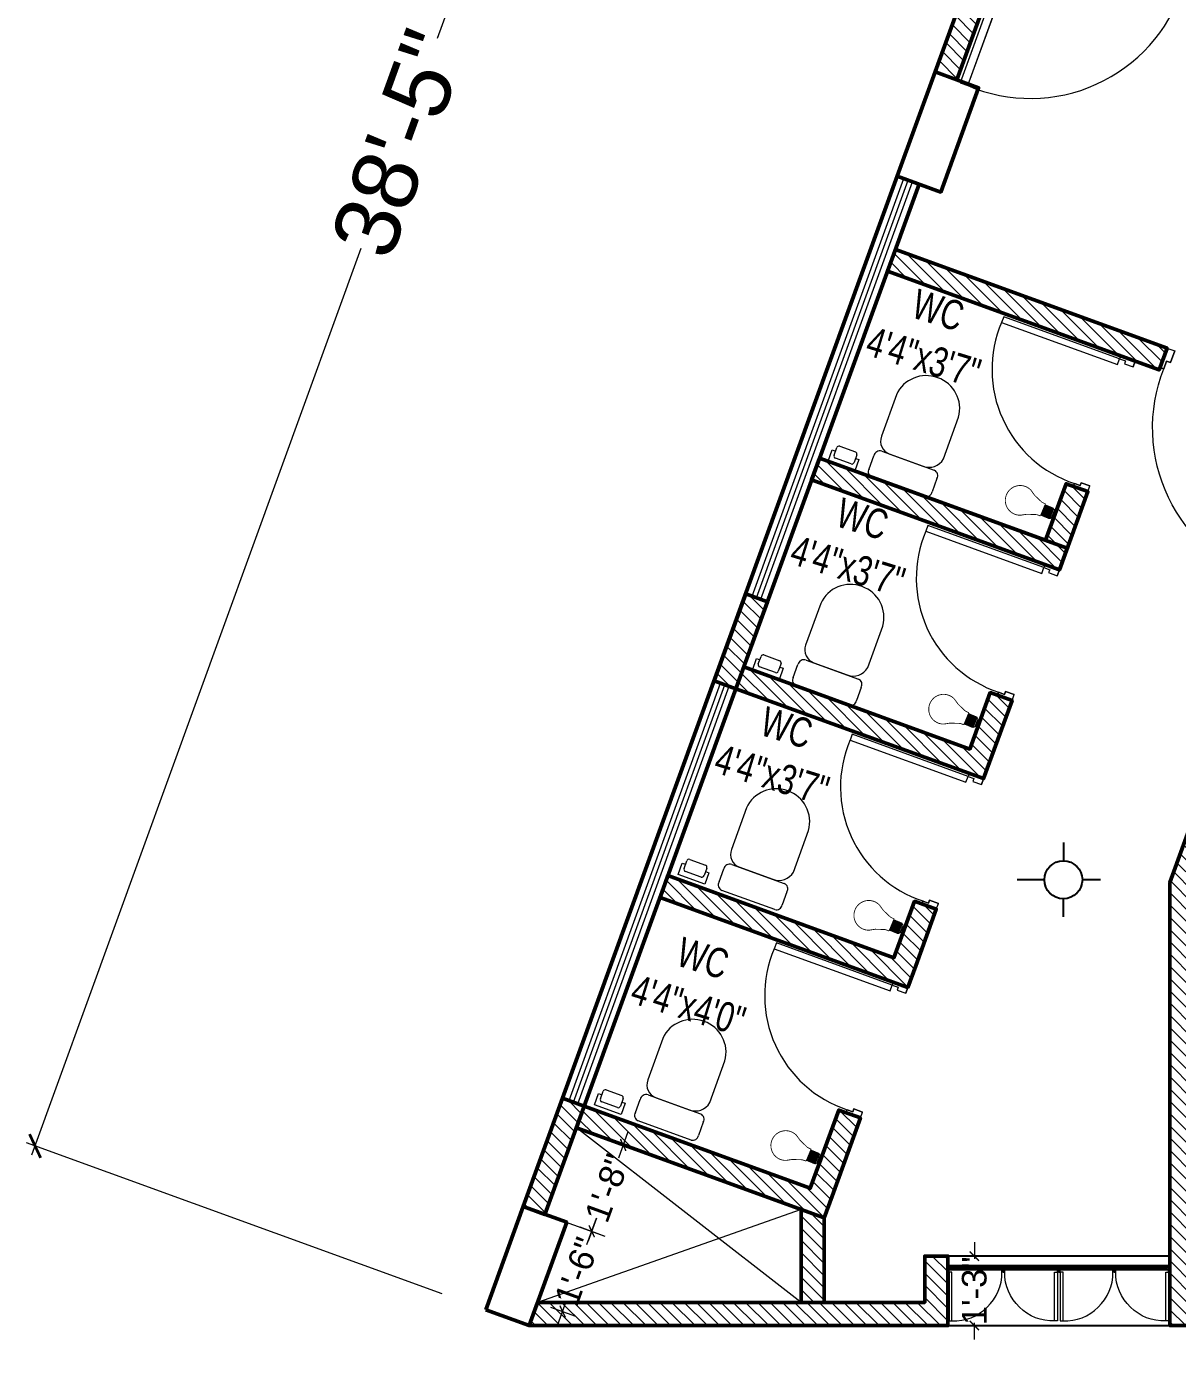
# Model space of a CAD drawing. Header units: inches. Extents: x -20263 to 10253, y -4567 to 3195.
# Drawn here: x 30.2 to 279.1, y 56.7 to 342 of the extents above; entities that cross this region are included whole.
import ezdxf

# ---------------------------------------------------------------- set-up
doc = ezdxf.new("R2010")
doc.units = ezdxf.units.IN
doc.header["$MEASUREMENT"] = 0
for name, color, linetype, lineweight in [('A-TEXT', 7, 'Continuous', 5), ('ar-DOOR-WOOD', 44, 'Continuous', 0), ('Dimension', 18, 'Continuous', 9), ('Main Wall', 250, 'Continuous', 13), ('window', 160, 'Continuous', 9)]:
    doc.layers.add(name, color=color, linetype=linetype, lineweight=lineweight)
doc.layers.add('BOX', color=7, linetype='Continuous')
doc.layers.add('hatch brick', color=32, linetype='Continuous', lineweight=0, transparency=0.4)
doc.styles.add('SIMPLE', font='romantic.ttf')
doc.styles.get("Standard").update_dxf_attribs({"font": 'arial.ttf'})
doc.dimstyles.new('Architectural', dxfattribs={"dimtxt": 14, "dimasz": 4, "dimexe": 2, "dimexo": 10, "dimgap": 0.09, "dimtad": 0, "dimdec": 0, "dimzin": 0, "dimdsep": 46, "dimlunit": 4, "dimtxsty": 'Standard', "dimblk": 'ARCHTICK', "dimcen": 0.09, "dimdle": 2, "dimclrd": 256, "dimclre": 256, "dimclrt": 256, "dimadec": 0, "dimazin": 0, "dimtfac": 1, "dimtdec": 0, "dimtofl": 0, "dimtmove": 1, "dimatfit": 2, "dimfxl": 12, "dimtolj": 1, "dimtzin": 0, "dimlwd": -1, "dimlwe": -1, "dimarcsym": 0})
doc.dimstyles.new('Architectural small', dxfattribs={"dimtxt": 8, "dimasz": 2, "dimexe": 3, "dimexo": 3, "dimgap": 0.09, "dimtad": 0, "dimdec": 0, "dimzin": 0, "dimdsep": 46, "dimlunit": 4, "dimtxsty": 'Standard', "dimblk": 'ARCHTICK', "dimcen": 0.09, "dimdle": 3, "dimclrd": 6, "dimclre": 6, "dimclrt": 5, "dimadec": 0, "dimazin": 0, "dimtfac": 1, "dimtdec": 0, "dimtofl": 0, "dimtmove": 1, "dimatfit": 2, "dimfxl": 12, "dimtolj": 1, "dimtzin": 0, "dimlwd": 18, "dimlwe": 18, "dimarcsym": 0})

# ---------------------------------------------------------------- blocks, each defined once
blk = doc.blocks.new('_ArchTick')
at = {"color": 0, "linetype": 'ByBlock', "const_width": 0.15}
blk.add_lwpolyline([(-0.5, -0.5), (0.5, 0.5)], dxfattribs=at)
blk = doc.blocks.new('*D41')
at = {"layer": 'Defpoints', "color": 0, "transparency": 16777216}
for p in [(286.9, 498.06), (32.06, 100.05), (129.47, 64.66)]:
    blk.add_point(p, dxfattribs=at)
at = {"layer": 'Dimension', "transparency": 16777216}
for p, q in [((190.17, 535.33), (119.01, 339.43)), ((277.5, 501.48), (187.6, 534.13)), ((31.37, 98.17), (102.53, 294.07)), ((120.07, 68.08), (30.18, 100.73))]:
    blk.add_line(p, q, dxfattribs=at)
at = {"layer": 'Dimension', "transparency": 16777216, "xscale": 4, "yscale": 4, "zscale": 4}
for p, rotation in [((189.48, 533.45), 70.0371155130217), ((32.06, 100.05), 250.0371155130217)]:
    blk.add_blockref('_ArchTick', p, dxfattribs=dict(at, rotation=rotation))
at = {"layer": 'Dimension', "transparency": 16777216, "insert": (110.77, 316.75), "char_height": 14, "attachment_point": 5, "rotation": 70.0371}
blk.add_mtext('\\A1;38\'-5"', dxfattribs=at)
blk = doc.blocks.new('*D47')
at = {"layer": 'Defpoints', "color": 0, "transparency": 16777216}
for p in [(146.99, 83.58), (152.41, 81.61), (140.69, 66.25)]:
    blk.add_point(p, dxfattribs=at)
at = {"layer": 'Dimension', "color": 6, "lineweight": 18, "transparency": 16777216}
for p, q in [((153.43, 84.43), (151.63, 79.46)), ((149.81, 82.55), (155.23, 80.58)), ((145.09, 61.46), (146.9, 66.43)), ((143.51, 65.22), (148.93, 63.26))]:
    blk.add_line(p, q, dxfattribs=at)
at = {"layer": 'Dimension', "color": 6, "lineweight": 18, "transparency": 16777216, "xscale": 2, "yscale": 2, "zscale": 2}
for p, rotation in [((152.41, 81.61), 70.03895655909592), ((146.11, 64.28), 250.0389565590959)]:
    blk.add_blockref('_ArchTick', p, dxfattribs=dict(at, rotation=rotation))
at = {"layer": 'Dimension', "color": 5, "transparency": 16777216, "insert": (149.26, 72.94), "char_height": 8, "attachment_point": 5, "rotation": 70.039}
blk.add_mtext('\\A1;{\\H0.66667x;1\'-6"}', dxfattribs=at)
blk = doc.blocks.new('*D48')
at = {"layer": 'Defpoints', "color": 0, "transparency": 16777216}
for p in [(149.08, 103.96), (159.2, 100.27), (142.29, 85.29)]:
    blk.add_point(p, dxfattribs=at)
at = {"layer": 'Dimension', "color": 6, "lineweight": 18, "transparency": 16777216}
for p, q in [((151.9, 102.93), (162.02, 99.25)), ((160.23, 103.09), (158.17, 97.45)), ((145.11, 84.26), (155.23, 80.58)), ((151.38, 78.78), (153.43, 84.43))]:
    blk.add_line(p, q, dxfattribs=at)
at = {"layer": 'Dimension', "color": 6, "lineweight": 18, "transparency": 16777216, "xscale": 2, "yscale": 2, "zscale": 2}
for p, rotation in [((159.2, 100.27), 70.00234317512712), ((152.41, 81.6), 250.0023431751271)]:
    blk.add_blockref('_ArchTick', p, dxfattribs=dict(at, rotation=rotation))
at = {"layer": 'Dimension', "color": 5, "transparency": 16777216, "insert": (155.8, 90.94), "char_height": 8, "attachment_point": 5, "rotation": 70.0023}
blk.add_mtext('\\A1;{\\H0.66667x;1\'-8"}', dxfattribs=at)
blk = doc.blocks.new('DOOR_45')
at = {"layer": 'ar-DOOR-WOOD'}
for p, q in [((-10968.75, 15427.44), (-10963.75, 15427.44)), ((-10968.75, 15427.44), (-10968.75, 15426.44)), ((-10963.75, 15427.44), (-10963.75, 15425.44)), ((-11008.75, 15426.44), (-11008.75, 15424.44)), ((-10968.75, 15426.44), (-11008.75, 15426.44)), ((-11008.75, 15424.44), (-10968.75, 15424.44)), ((-10968.75, 15424.44), (-10968.75, 15426.44)), ((-10968.75, 15426.44), (-10966.75, 15426.44)), ((-10966.75, 15426.44), (-10966.75, 15425.44)), ((-10966.75, 15425.44), (-10963.75, 15425.44)), ((-10968.75, 15382.44), (-10968.75, 15383.44)), ((-10968.75, 15383.44), (-10966.75, 15383.44)), ((-10968.75, 15382.44), (-10963.75, 15382.44)), ((-10966.75, 15384.44), (-10963.75, 15384.44)), ((-10966.75, 15383.44), (-10966.75, 15384.44)), ((-10963.75, 15382.44), (-10963.75, 15384.44))]:
    blk.add_line(p, q, dxfattribs=at)
for points in [[(-10963.75, 15427.44), (-10968.75, 15427.44), (-10968.75, 15426.44), (-10966.75, 15426.44), (-10966.75, 15425.44), (-10963.75, 15425.44)], [(-10968.75, 15426.44), (-11008.75, 15426.44), (-11008.75, 15424.44), (-10968.75, 15424.44)], [(-10968.75, 15383.44), (-10968.75, 15382.44), (-10963.75, 15382.44), (-10963.75, 15384.44), (-10966.75, 15384.44), (-10966.75, 15383.44)]]:
    blk.add_lwpolyline(points, close=True, dxfattribs=at)
blk.add_arc((-10969.89, 15422.35), 38.92, 176.9083, 271.677, dxfattribs=at)
blk = doc.blocks.new('wc')
at = {"linetype": 'Continuous'}
for p, q in [((17795.02, 10409.39), (17795.02, 10412.39)), ((17796.16, 10413.89), (17808.33, 10413.89)), ((17809.55, 10412.39), (17809.55, 10409.39)), ((17808.24, 10407.89), (17796.16, 10407.89)), ((17806.43, 10407.89), (17798.79, 10407.89)), ((17795.14, 10404.89), (17795.14, 10395.33)), ((17809.43, 10395.33), (17809.43, 10404.89)), ((17802.29, 10388.83), (17802.29, 10388.83))]:
    blk.add_line(p, q, dxfattribs=at)
for centre, radius, start, end in [((17796.22, 10412.67), 1.22, 92.839, 193.0763), ((17808.28, 10412.6), 1.29, 350.3937, 88.0376), ((17796.22, 10409.11), 1.22, 166.9235, 267.161), ((17808.21, 10409.24), 1.35, 271.2066, 6.2687), ((17798.7, 10404.28), 3.61, 88.6213, 170.3077), ((17806.43, 10404.89), 3, 0, 90), ((17802.2, 10395.91), 7.08, 184.6705, 270.7333), ((17802.38, 10395.91), 7.08, 269.2667, 355.3295)]:
    blk.add_arc(centre, radius, start, end, dxfattribs=at)
blk = doc.blocks.new('nap')
at = {"linetype": 'Continuous'}
for p, q in [((17810.88, 10410.98), (17810.88, 10413.6)), ((17810.88, 10413.6), (17817, 10413.6)), ((17811.65, 10410.19), (17811.65, 10411.93)), ((17812.15, 10412.43), (17815.76, 10412.43)), ((17816.26, 10411.93), (17816.26, 10410.19)), ((17817, 10413.6), (17817, 10410.98)), ((17811.65, 10410.98), (17810.88, 10410.98)), ((17815.76, 10409.69), (17812.15, 10409.69)), ((17817, 10410.98), (17816.26, 10410.98))]:
    blk.add_line(p, q, dxfattribs=at)
for centre, start, end in [((17812.15, 10411.93), 90, 180), ((17815.76, 10411.93), 0, 90), ((17812.15, 10410.19), 180, 270), ((17815.76, 10410.19), 270, 0)]:
    blk.add_arc(centre, 0.5, start, end, dxfattribs=at)
blk = doc.blocks.new('toilet stair block final')
h = blk.add_hatch()
h.set_pattern_fill('ANSI31', color=256, scale=15)
h.set_pattern_definition([(45, (1.7069, -4.6996), (-1.325825, 1.325825), [])])
h.paths.add_polyline_path([(145.14, -46.57), (150.14, -44.75), (150.14, -64.82), (145.14, -64.82)])
at = {"layer": 'hatch brick'}
h = blk.add_hatch(dxfattribs=at)
h.set_pattern_fill('ANSI31', color=256, scale=15)
h.paths.add_polyline_path([(85.96, 283.35), (116.45, 199.41), (121.15, 201.12), (90.63, 285.05)])
h = blk.add_hatch(dxfattribs=at)
h.set_pattern_fill('ANSI31', color=256, scale=15)
h.set_pattern_definition([(45, (-1.4041, 77.1201), (-1.325825, 1.325825), [])])
h.paths.add_polyline_path([(131.46, 158.06), (72.72, 136.72), (71.01, 141.42), (129.75, 162.76)])
h = blk.add_hatch(dxfattribs=at)
h.set_pattern_fill('ANSI31', color=256, scale=15)
edge = h.paths.add_edge_path()
edge.add_line((28.72, 126.06), (33.42, 127.77))
edge.add_line((33.42, 127.77), (70.4, 25.94))
edge.add_line((70.4, 25.94), (70.4, -69.82))
edge.add_line((70.4, -69.82), (65.4, -69.82))
edge.add_line((65.4, -69.82), (65.4, 25.06))
edge.add_line((65.4, 25.06), (28.72, 126.06))
h = blk.add_hatch(dxfattribs=at)
h.set_pattern_fill('ANSI31', color=256, scale=15)
h.set_pattern_definition([(45, (-1.0627, 76.1802), (-1.325825, 1.325825), [])])
edge = h.paths.add_edge_path()
edge.add_line((94.28, 93.48), (88.13, 110.4))
edge.add_line((88.13, 110.4), (92.83, 112.11))
edge.add_line((92.83, 112.11), (97.27, 99.88))
edge.add_line((97.27, 99.88), (146.14, 117.64))
edge.add_line((146.14, 117.64), (147.85, 112.94))
edge.add_line((147.85, 112.94), (94.28, 93.48))
h = blk.add_hatch(dxfattribs=at)
h.set_pattern_fill('ANSI31', color=256, scale=15)
h.set_pattern_definition([(45, (-56625.152, -18759.7349), (-1.325825215, 1.325825215), [])])
edge = h.paths.add_edge_path()
edge.add_line((157.41, 86.62), (162.11, 88.33))
edge.add_line((162.11, 88.33), (168.94, 69.53))
edge.add_line((168.94, 69.53), (164.23, 67.82))
edge.add_line((164.23, 67.82), (157.4, 86.62))
h = blk.add_hatch(dxfattribs=at)
h.set_pattern_fill('ANSI31', color=256, scale=15)
h.set_pattern_definition([(45, (15.3236, 31.0638), (-1.325825, 1.325825), [])])
edge = h.paths.add_edge_path()
edge.add_line((110.66, 48.37), (104.52, 65.29))
edge.add_line((104.52, 65.29), (109.22, 66.99))
edge.add_line((109.22, 66.99), (113.66, 54.77))
edge.add_line((113.66, 54.77), (162.52, 72.52))
edge.add_line((162.52, 72.52), (164.23, 67.82))
edge.add_line((164.23, 67.82), (110.66, 48.37))
h = blk.add_hatch(dxfattribs=at)
h.set_pattern_fill('ANSI31', color=256, scale=15)
h.set_pattern_definition([(45, (15.3236, 31.0638), (-1.325825, 1.325825), [])])
h.paths.add_polyline_path([(125.34, 7.95), (120.9, 20.17), (125.6, 21.88), (130.04, 9.66), (178.91, 27.41), (180.62, 22.71), (127.05, 3.25)])
h = blk.add_hatch(dxfattribs=at)
h.set_pattern_fill('ANSI31', color=256, scale=15)
h.set_pattern_definition([(45, (33.4168, -18.7522), (-1.325825, 1.325825), [])])
h.paths.add_polyline_path([(143.44, -41.87), (137.29, -24.95), (141.99, -23.24), (148.14, -40.16), (197.01, -22.41), (198.72, -27.11), (145.14, -46.57)])
h = blk.add_hatch(dxfattribs=at)
h.set_pattern_fill('ANSI31', color=256, scale=15)
h.paths.add_polyline_path([(201.71, -20.7), (197.01, -22.41), (205.51, -45.81), (210.21, -44.1)])
h = blk.add_hatch(dxfattribs=at)
h.set_pattern_fill('ANSI31', color=256, scale=15)
h.paths.add_polyline_path([(118.4, -54.82), (123.4, -54.82), (123.4, -64.82), (207.11, -64.82), (208.92, -69.82), (118.4, -69.82)])
at = {"color": 0, "lineweight": 50}
for points in [[(85.96, 283.35), (116.45, 199.41), (121.15, 201.12), (90.63, 285.05), (85.96, 283.35)], [(124.63, 176.85), (197.01, -22.41), (201.71, -20.7), (129.33, 178.56)], [(28.72, 126.06), (33.42, 127.77), (70.4, 25.94), (70.4, -69.82), (65.4, -69.82), (65.4, 25.06), (28.72, 126.06)], [(94.28, 93.48), (88.13, 110.4), (92.83, 112.11), (97.27, 99.88), (146.14, 117.64), (147.85, 112.94), (94.28, 93.48), (94.28, 93.48)], [(157.41, 86.62), (162.11, 88.33), (168.94, 69.53), (164.23, 67.82), (157.4, 86.62)], [(110.66, 48.37), (104.52, 65.29), (109.22, 66.99), (113.66, 54.77), (162.52, 72.52), (164.23, 67.82), (110.66, 48.37), (110.66, 48.37)], [(125.34, 7.95), (120.9, 20.17), (125.6, 21.88), (130.04, 9.66), (178.91, 27.41), (180.62, 22.71), (127.05, 3.25), (125.34, 7.95)], [(143.44, -41.87), (137.29, -24.95), (141.99, -23.24), (148.14, -40.16), (197.01, -22.41), (198.72, -27.11), (145.14, -46.57), (143.44, -41.87)]]:
    blk.add_lwpolyline(points, dxfattribs=at)
at = {"color": 1, "lineweight": 50}
for points in [[(129.33, 178.56), (121.14, 201.12), (111.74, 197.7), (119.93, 175.15)], [(218.32, -66.4), (210.21, -44.07), (200.81, -47.49), (208.92, -69.82)]]:
    blk.add_lwpolyline(points, close=True, dxfattribs=at)
at = {"color": 0, "lineweight": 50}
for points in [[(131.46, 158.06), (72.72, 136.72), (71.01, 141.42), (129.75, 162.76)], [(147.85, 112.94), (94.28, 93.48), (92.57, 98.18), (146.14, 117.64)], [(201.71, -20.7), (197.01, -22.41), (205.51, -45.81), (210.21, -44.1)], [(145.14, -46.57), (150.14, -44.75), (150.14, -64.82), (145.14, -64.82)], [(118.4, -54.82), (118.4, -54.82), (123.4, -54.82), (123.4, -64.82), (207.11, -64.82), (208.92, -69.82), (118.4, -69.82)]]:
    blk.add_lwpolyline(points, close=True, dxfattribs=at)
for points in [[(150.14, -64.82), (198.72, -27.11)], [(150.14, -44.75), (207.11, -64.82)]]:
    blk.add_lwpolyline(points)
at = {"layer": 'BOX', "ltscale": 2000}
blk.add_lwpolyline([(118.4, -69.82), (70.4, -69.82), (70.4, -54.82), (118.4, -54.82)], close=True, dxfattribs=at)
at = {"layer": 'window', "ltscale": 2000}
for points in [[(158.82, 87.14), (126.05, 177.37)], [(159.76, 87.48), (126.98, 177.71)], [(160.7, 87.82), (127.92, 178.05)], [(199.36, -21.55), (166.59, 68.68)], [(200.3, -21.21), (167.53, 69.02)], [(198.42, -21.9), (165.65, 68.34)]]:
    blk.add_lwpolyline(points, dxfattribs=at)
at = {"extrusion": (0, 0, -1)}
for p, xscale, yscale, zscale, rotation in [((16117.31, 4701.45), 0.8888892124533201, 0.8888892124533201, -0.8888892124533201, 69.99006771556789), ((3281.08, -12023.71), 0.6666666666666669, 0.6666666666666669, -0.6666666666666669, 340.0389565718659), ((3264.7, -12068.82), 0.6666666666666669, 0.6666666666666669, -0.6666666666666669, 340.0389565718659), ((3248.31, -12113.94), 0.6666666666666669, 0.6666666666666669, -0.6666666666666669, 340.0389565718659), ((3231.93, -12159.05), 0.6666666666666669, 0.6666666666666669, -0.6666666666666669, 340.0389565718659)]:
    blk.add_blockref('DOOR_45', p, dxfattribs=dict(at, xscale=xscale, yscale=yscale, zscale=zscale, rotation=rotation))
at = {"extrusion": (0, 0, -1), "zscale": -1, "rotation": 160.0389565718658}
for name, p in [('wc', (20158.79, 3822.37)), ('nap', (20157.38, 3822.57)), ('wc', (20142.41, 3777.25)), ('nap', (20141, 3777.46)), ('wc', (20126.36, 3733.08)), ('nap', (20124.95, 3733.28)), ('wc', (20108.27, 3683.26)), ('nap', (20106.86, 3683.46))]:
    blk.add_blockref(name, p, dxfattribs=at)
at = {"layer": 'Main Wall', "xscale": 0.888888888888914, "yscale": 0.888888888888914, "zscale": 0.888888888888914, "rotation": 109.9621850072985}
blk.add_blockref('DOOR_45', (9595.65, 13969.5), dxfattribs=at)
blk = doc.blocks.new('DOOR_40')
at = {"layer": 'ar-DOOR-WOOD'}
for p, q in [((-11029.13, 15421.44), (-11064.13, 15421.44)), ((-11064.13, 15421.44), (-11064.13, 15419.44)), ((-11064.13, 15419.44), (-11029.13, 15419.44)), ((-11029.13, 15422.44), (-11024.13, 15422.44)), ((-11029.13, 15422.44), (-11029.13, 15421.44)), ((-11029.13, 15419.44), (-11029.13, 15421.44)), ((-11029.13, 15421.44), (-11027.13, 15421.44)), ((-11027.13, 15421.44), (-11027.13, 15420.44)), ((-11027.13, 15420.44), (-11024.13, 15420.44)), ((-11024.13, 15422.44), (-11024.13, 15420.44)), ((-11029.13, 15383.44), (-11027.13, 15383.44)), ((-11029.13, 15382.44), (-11029.13, 15383.44)), ((-11029.13, 15382.44), (-11024.13, 15382.44)), ((-11027.13, 15383.44), (-11027.13, 15384.44)), ((-11027.13, 15384.44), (-11024.13, 15384.44)), ((-11024.13, 15382.44), (-11024.13, 15384.44))]:
    blk.add_line(p, q, dxfattribs=at)
blk.add_arc((-11029.35, 15418.25), 34.8, 178.03005, 270.3561, dxfattribs=at)
blk = doc.blocks.new('*D49')
at = {"layer": 'Defpoints', "color": 0, "transparency": 16777216}
for p in [(229.39, 76.25), (229.39, 61.25), (235.13, 61.25)]:
    blk.add_point(p, dxfattribs=at)
at = {"layer": 'Dimension', "color": 6, "lineweight": 18, "transparency": 16777216}
for p, q in [((235.13, 79.25), (235.13, 75.68)), ((232.39, 76.25), (238.13, 76.25)), ((232.39, 61.25), (238.13, 61.25)), ((235.13, 58.25), (235.13, 61.82))]:
    blk.add_line(p, q, dxfattribs=at)
at = {"layer": 'Dimension', "color": 6, "lineweight": 18, "transparency": 16777216, "xscale": 2, "yscale": 2, "zscale": 2}
for p, rotation in [((235.13, 76.25), 90), ((235.13, 61.25), 270)]:
    blk.add_blockref('_ArchTick', p, dxfattribs=dict(at, rotation=rotation))
at = {"layer": 'Dimension', "color": 5, "transparency": 16777216, "insert": (235.13, 68.75), "char_height": 8, "attachment_point": 5, "rotation": 90}
blk.add_mtext('\\A1;{\\H0.66667x;1\'-3"}', dxfattribs=at)
blk = doc.blocks.new('LED')
for p, q in [((-12.1, -25.6), (11.9, -25.6)), ((-11.6, -7.7), (11.7, -7.7)), ((-11.6, -11), (11.7, -9.6)), ((-11.6, -13.3), (11.7, -11.8)), ((-11.5, -15.5), (11.8, -14.1)), ((-11.3, -17.8), (11.9, -16.3)), ((-11.2, -20), (12.1, -18.6)), ((-11.2, -22.2), (12.1, -20.8)), ((-11.2, -24.5), (12.1, -23.1))]:
    blk.add_line(p, q)
at = {"lineweight": 9}
blk.add_line((7.8, -3.1), (-7.8, -3.1), dxfattribs=at)
for points, const_width in [([(5.3, 0), (5.4, 0), (5.7, 0), (6.1, -0.1), (6.6, -0.3), (7, -0.6), (7.2, -0.9), (7.4, -1.2), (7.5, -1.5), (7.7, -2), (7.7, -2.5), (7.8, -3.1), (7.7, -2.5), (7.7, -2), (7.5, -1.5), (7.4, -1.2), (7.2, -0.9), (7, -0.6), (6.6, -0.3), (6.1, -0.1), (5.7, 0), (5.4, 0), (5.3, 0), (-5.3, 0), (-5.4, 0), (-5.5, 0), (-5.8, 0), (-6.1, -0.1), (-6.4, -0.2), (-6.7, -0.5), (-7, -0.7), (-7.3, -1.1), (-7.6, -1.7), (-7.7, -2.3), (-7.8, -3.1), (-7.8, -3.1), (-7.9, -3.2), (-8.1, -3.2), (-8.3, -3.3), (-8.9, -3.6), (-9.6, -4.1), (-10.3, -4.7), (-11, -5.4), (-11.2, -5.9), (-11.4, -6.4), (-11.6, -7), (-11.6, -7.7), (-12.2, -7.7), (-12.1, -26)], 2), ([(-5.3, 0), (-5.4, 0), (-5.5, 0), (-5.8, 0), (-6.1, -0.1), (-6.4, -0.2), (-6.7, -0.5), (-7, -0.7), (-7.3, -1.1), (-7.6, -1.7), (-7.7, -2.3), (-7.8, -3.1)], 1), ([(-0.1, -111.1), (-0.2, -111.1), (-1, -111.1), (-1.8, -111.1), (-2.6, -111.1), (-3.4, -111), (-4.2, -110.9), (-5, -110.8), (-5.8, -110.6), (-6.6, -110.5), (-7.4, -110.3), (-8.1, -110.1), (-8.9, -109.9), (-9.6, -109.7), (-10.4, -109.5), (-11.1, -109.2), (-11.8, -108.9), (-12.5, -108.7), (-13.2, -108.3), (-13.9, -108), (-14.6, -107.7), (-15.3, -107.3), (-16, -106.9), (-16.6, -106.6), (-17.3, -106.2), (-17.9, -105.7), (-18.5, -105.3), (-19.2, -104.8), (-19.8, -104.4), (-20.4, -103.9), (-20.9, -103.4), (-21.5, -102.9), (-22.1, -102.4), (-22.6, -101.9), (-23.1, -101.3), (-23.7, -100.8), (-24.2, -100.2), (-24.6, -99.6), (-25.1, -99), (-25.6, -98.4), (-26, -97.8), (-26.5, -97.2), (-26.9, -96.5), (-27.3, -95.9), (-27.7, -95.2), (-28.1, -94.6), (-28.4, -93.9), (-28.8, -93.2), (-29.1, -92.5), (-29.4, -91.8), (-29.7, -91.1), (-30, -90.4), (-30.2, -89.6), (-30.5, -88.9), (-30.7, -88.1), (-30.9, -87.4), (-31.1, -86.6), (-31.2, -85.9), (-31.4, -85.1), (-31.5, -84.3), (-31.6, -83.5), (-31.7, -82.7), (-31.8, -81.9), (-31.8, -81.1), (-31.9, -80.3), (-31.9, -79.5), (-31.9, -78.2), (-31.8, -77), (-31.7, -75.8), (-31.5, -74.6), (-31.3, -73.4), (-31.1, -72.2), (-30.8, -71.1), (-30.4, -69.9), (-30, -68.8), (-29.6, -67.7), (-29.2, -66.6), (-22.1, -55), (-14.6, -35.3), (-14.1, -29.7), (-14.1, -27.1), (-12.1, -25.6)], 1.8), ([(-0.1, -111.1), (0, -111.1), (0.8, -111.1), (1.6, -111.1), (2.5, -111.1), (3.3, -111), (4, -110.9), (4.8, -110.8), (5.6, -110.6), (6.4, -110.5), (7.2, -110.3), (7.9, -110.1), (8.7, -109.9), (9.4, -109.7), (10.2, -109.5), (10.9, -109.2), (11.6, -108.9), (12.3, -108.7), (13, -108.3), (13.7, -108), (14.4, -107.7), (15.1, -107.3), (15.8, -106.9), (16.4, -106.6), (17.1, -106.2), (17.7, -105.7), (18.3, -105.3), (19, -104.8), (19.6, -104.4), (20.2, -103.9), (20.7, -103.4), (21.3, -102.9), (21.9, -102.4), (22.4, -101.9), (22.9, -101.3), (23.5, -100.8), (24, -100.2), (24.5, -99.6), (24.9, -99), (25.4, -98.4), (25.8, -97.8), (26.3, -97.2), (26.7, -96.5), (27.1, -95.9), (27.5, -95.2), (27.9, -94.6), (28.2, -93.9), (28.6, -93.2), (28.9, -92.5), (29.2, -91.8), (29.5, -91.1), (29.8, -90.4), (30, -89.6), (30.3, -88.9), (30.5, -88.1), (30.7, -87.4), (30.9, -86.6), (31, -85.9), (31.2, -85.1), (31.3, -84.3), (31.4, -83.5), (31.5, -82.7), (31.6, -81.9), (31.6, -81.1), (31.7, -80.3), (31.7, -79.5), (31.7, -78.2), (31.6, -77), (31.5, -75.8), (31.3, -74.6), (31.1, -73.4), (30.9, -72.2), (30.6, -71.1), (30.2, -69.9), (29.9, -68.8), (29.4, -67.7), (29, -66.6), (21.9, -55), (14.4, -35.3), (13.9, -29.7), (13.9, -27.1), (11.9, -25.6)], 1.8), ([(11.9, -26.1), (11.9, -7.7), (11.7, -7.7), (11.6, -7), (11.4, -6.4), (11.2, -5.9), (11, -5.4), (10.3, -4.7), (9.6, -4.1), (8.9, -3.6), (8.3, -3.3), (7.9, -3.2), (7.8, -3.1), (7.8, -3.1)], 2)]:
    blk.add_lwpolyline(points, dxfattribs=dict(const_width=const_width))
at = {"color": 7, "lineweight": 20}
blk.add_open_spline([(-9.8, -25.6), (-9.8, -25.6), (9.4, -25.6), (9.4, -25.6)], degree=3, dxfattribs=at)
blk = doc.blocks.new('*D72')
at = {"layer": 'Defpoints', "color": 0, "transparency": 16777216}
for p in [(286.9, 498.06), (32.06, 100.05), (129.47, 64.66)]:
    blk.add_point(p, dxfattribs=at)
at = {"layer": 'Dimension', "transparency": 16777216}
for p, q in [((190.17, 535.33), (119.01, 339.43)), ((277.5, 501.48), (187.6, 534.13)), ((31.37, 98.17), (102.53, 294.07)), ((120.07, 68.08), (30.18, 100.73))]:
    blk.add_line(p, q, dxfattribs=at)
at = {"layer": 'Dimension', "transparency": 16777216, "xscale": 4, "yscale": 4, "zscale": 4}
for p, rotation in [((189.48, 533.45), 70.0371155130217), ((32.06, 100.05), 250.0371155130217)]:
    blk.add_blockref('_ArchTick', p, dxfattribs=dict(at, rotation=rotation))
at = {"layer": 'Dimension', "transparency": 16777216, "insert": (110.77, 316.75), "char_height": 14, "attachment_point": 5, "rotation": 70.0371}
blk.add_mtext('\\A1;38\'-5"', dxfattribs=at)
blk = doc.blocks.new('*D78')
at = {"layer": 'Defpoints', "color": 0, "transparency": 16777216}
for p in [(146.99, 83.58), (152.41, 81.61), (140.69, 66.25)]:
    blk.add_point(p, dxfattribs=at)
at = {"layer": 'Dimension', "color": 6, "lineweight": 18, "transparency": 16777216}
for p, q in [((153.43, 84.43), (151.63, 79.46)), ((149.81, 82.55), (155.23, 80.58)), ((145.09, 61.46), (146.9, 66.43)), ((143.51, 65.22), (148.93, 63.26))]:
    blk.add_line(p, q, dxfattribs=at)
at = {"layer": 'Dimension', "color": 6, "lineweight": 18, "transparency": 16777216, "xscale": 2, "yscale": 2, "zscale": 2}
for p, rotation in [((152.41, 81.61), 70.03895655909592), ((146.11, 64.28), 250.0389565590959)]:
    blk.add_blockref('_ArchTick', p, dxfattribs=dict(at, rotation=rotation))
at = {"layer": 'Dimension', "color": 5, "transparency": 16777216, "insert": (149.26, 72.94), "char_height": 8, "attachment_point": 5, "rotation": 70.039}
blk.add_mtext('\\A1;{\\H0.66667x;1\'-6"}', dxfattribs=at)
blk = doc.blocks.new('*D79')
at = {"layer": 'Defpoints', "color": 0, "transparency": 16777216}
for p in [(149.08, 103.96), (159.2, 100.27), (142.29, 85.29)]:
    blk.add_point(p, dxfattribs=at)
at = {"layer": 'Dimension', "color": 6, "lineweight": 18, "transparency": 16777216}
for p, q in [((151.9, 102.93), (162.02, 99.25)), ((160.23, 103.09), (158.17, 97.45)), ((145.11, 84.26), (155.23, 80.58)), ((151.38, 78.78), (153.43, 84.43))]:
    blk.add_line(p, q, dxfattribs=at)
at = {"layer": 'Dimension', "color": 6, "lineweight": 18, "transparency": 16777216, "xscale": 2, "yscale": 2, "zscale": 2}
for p, rotation in [((159.2, 100.27), 70.00234317512712), ((152.41, 81.6), 250.0023431751271)]:
    blk.add_blockref('_ArchTick', p, dxfattribs=dict(at, rotation=rotation))
at = {"layer": 'Dimension', "color": 5, "transparency": 16777216, "insert": (155.8, 90.94), "char_height": 8, "attachment_point": 5, "rotation": 70.0023}
blk.add_mtext('\\A1;{\\H0.66667x;1\'-8"}', dxfattribs=at)
blk = doc.blocks.new('*D67')
at = {"layer": 'Defpoints', "color": 0, "transparency": 16777216}
for p in [(229.39, 76.25), (229.39, 61.25), (235.13, 61.25)]:
    blk.add_point(p, dxfattribs=at)
at = {"layer": 'Dimension', "color": 6, "lineweight": 18, "transparency": 16777216}
for p, q in [((235.13, 79.25), (235.13, 75.68)), ((232.39, 76.25), (238.13, 76.25)), ((232.39, 61.25), (238.13, 61.25)), ((235.13, 58.25), (235.13, 61.82))]:
    blk.add_line(p, q, dxfattribs=at)
at = {"layer": 'Dimension', "color": 6, "lineweight": 18, "transparency": 16777216, "xscale": 2, "yscale": 2, "zscale": 2}
for p, rotation in [((235.13, 76.25), 90), ((235.13, 61.25), 270)]:
    blk.add_blockref('_ArchTick', p, dxfattribs=dict(at, rotation=rotation))
at = {"layer": 'Dimension', "color": 5, "transparency": 16777216, "insert": (235.13, 68.75), "char_height": 8, "attachment_point": 5, "rotation": 90}
blk.add_mtext('\\A1;{\\H0.66667x;1\'-3"}', dxfattribs=at)

msp = doc.modelspace()

# ---------------------------------------------------------------- linework, layer by layer
at = {"color": 30, "true_color": 0xf8991e}
for p, q in [((254.377, 165.616), (254.377, 161.688)), ((254.377, 165.616), (254.377, 161.688)), ((250.272, 157.582), (244.368, 157.582)), ((250.272, 157.582), (244.368, 157.582)), ((262.411, 157.582), (258.482, 157.582)), ((262.411, 157.582), (258.482, 157.582)), ((254.377, 149.549), (254.377, 153.477)), ((254.377, 149.549), (254.377, 153.477))]:
    msp.add_line(p, q, dxfattribs=at)
at = {"color": 150}
for points in [[(229.394, 74.249), (277.394, 74.249), (277.394, 73.249), (229.394, 73.249)], [(229.394, 74.249), (276.794, 74.249), (276.794, 73.749), (229.394, 73.749)], [(229.394, 74.249), (277.394, 74.249), (277.394, 73.249), (229.394, 73.249)], [(229.394, 74.249), (276.794, 74.249), (276.794, 73.749), (229.394, 73.749)]]:
    msp.add_lwpolyline(points, close=True, dxfattribs=at)
at = {"color": 30, "true_color": 0xf8991e}
msp.add_circle((254.377, 157.582), 4.105, dxfattribs=at)
msp.add_circle((254.377, 157.582), 4.105, dxfattribs=at)

# ---------------------------------------------------------------- block references
at = {"color": 1, "xscale": 0.1009623816748633, "yscale": 0.1009623816748633, "zscale": 0.1009623816748633, "rotation": 247.2534811011758}
for p in [(252.425, 236.466), (252.425, 236.466), (235.869, 191.335), (235.869, 191.335), (219.692, 146.786), (219.692, 146.786), (201.739, 97.033), (201.739, 97.033)]:
    msp.add_blockref('LED', p, dxfattribs=at)
at = {"layer": 'Main Wall', "lineweight": 35, "xscale": -1}
msp.add_blockref('toilet stair block final', (347.797, 131.065), dxfattribs=at)
msp.add_blockref('toilet stair block final', (347.797, 131.065), dxfattribs=at)
at = {"layer": 'Main Wall', "xscale": 0.2999999999999545, "yscale": 0.2999999999999545, "zscale": 0.2999999999999545, "rotation": 90}
for p in [(4856.128, 3381.489), (4856.128, 3381.489), (4880.128, 3381.489), (4880.128, 3381.489)]:
    msp.add_blockref('DOOR_40', p, dxfattribs=at)
at = {"layer": 'Main Wall', "extrusion": (0, 0, -1), "xscale": 0.2999999999999545, "yscale": 0.2999999999999545, "zscale": -0.2999999999999545, "rotation": 90}
for p in [(4373.339, 3381.489), (4373.339, 3381.489), (4349.339, 3381.489), (4349.339, 3381.489)]:
    msp.add_blockref('DOOR_40', p, dxfattribs=at)

# ---------------------------------------------------------------- texts
at = {"layer": 'A-TEXT', "char_height": 6.4, "width": 47.01397, "attachment_point": 9, "rotation": 342.84544, "style": 'SIMPLE'}
for s, insert in [('\\pxqc;{\\fSwis721 LtCn BT|b0|i0|c0|p34;WC\\P4\'4"x3\'7"}', (245.659, 260.43)), ('\\pxqc;{\\fSwis721 LtCn BT|b0|i0|c0|p34;WC\\P4\'4"x3\'7"}', (245.659, 260.43)), ('\\pxqc;{\\fSwis721 LtCn BT|b0|i0|c0|p34;WC\\P4\'4"x3\'7"}', (229.273, 215.313)), ('\\pxqc;{\\fSwis721 LtCn BT|b0|i0|c0|p34;WC\\P4\'4"x3\'7"}', (229.273, 215.313)), ('\\pxqc;{\\fSwis721 LtCn BT|b0|i0|c0|p34;WC\\P4\'4"x3\'7"}', (212.889, 170.204)), ('\\pxqc;{\\fSwis721 LtCn BT|b0|i0|c0|p34;WC\\P4\'4"x3\'7"}', (212.889, 170.204)), ('\\pxqc;{\\fSwis721 LtCn BT|b0|i0|c0|p34;WC\\P4\'4"x4\'0"}', (194.796, 120.387)), ('\\pxqc;{\\fSwis721 LtCn BT|b0|i0|c0|p34;WC\\P4\'4"x4\'0"}', (194.796, 120.387))]:
    msp.add_mtext(s, dxfattribs=dict(at, insert=insert))

# ---------------------------------------------------------------- dimensions: what is measured, and where the dimension line sits
at = {"layer": 'Dimension'}
for picture in ['*D41', '*D72']:
    dim = msp.add_aligned_dim(p1=(286.897, 498.062), p2=(129.471, 64.665), distance=-103.641, dimstyle='Architectural', dxfattribs=at)
    dim.commit()
    dim.dimension.update_dxf_attribs({"geometry": picture, "text_midpoint": (110.771, 316.747)})
for p1, p2, distance, picture, middle in [((142.286, 85.285), (149.082, 103.958), -10.769, '*D48', (155.804, 90.938)), ((142.286, 85.285), (149.082, 103.958), -10.769, '*D79', (155.804, 90.938)), ((140.691, 66.249), (146.985, 83.578), -5.77, '*D47', (149.262, 72.944)), ((140.691, 66.249), (146.985, 83.578), -5.77, '*D78', (149.262, 72.944))]:
    dim = msp.add_aligned_dim(p1=p1, p2=p2, distance=distance, text='{\\H0.66667x;<>}', dimstyle='Architectural small', dxfattribs=at)
    dim.commit()
    dim.dimension.update_dxf_attribs({"geometry": picture, "text_midpoint": middle})
for picture in ['*D49', '*D67']:
    dim = msp.add_linear_dim(base=(235.131, 61.249), p1=(229.394, 76.249), p2=(229.394, 61.249), angle=90, text='{\\H0.66667x;<>}', dimstyle='Architectural small', dxfattribs=at)
    dim.commit()
    dim.dimension.update_dxf_attribs({"geometry": picture, "text_midpoint": (235.131, 68.749)})

doc.saveas('drawing.dxf')
